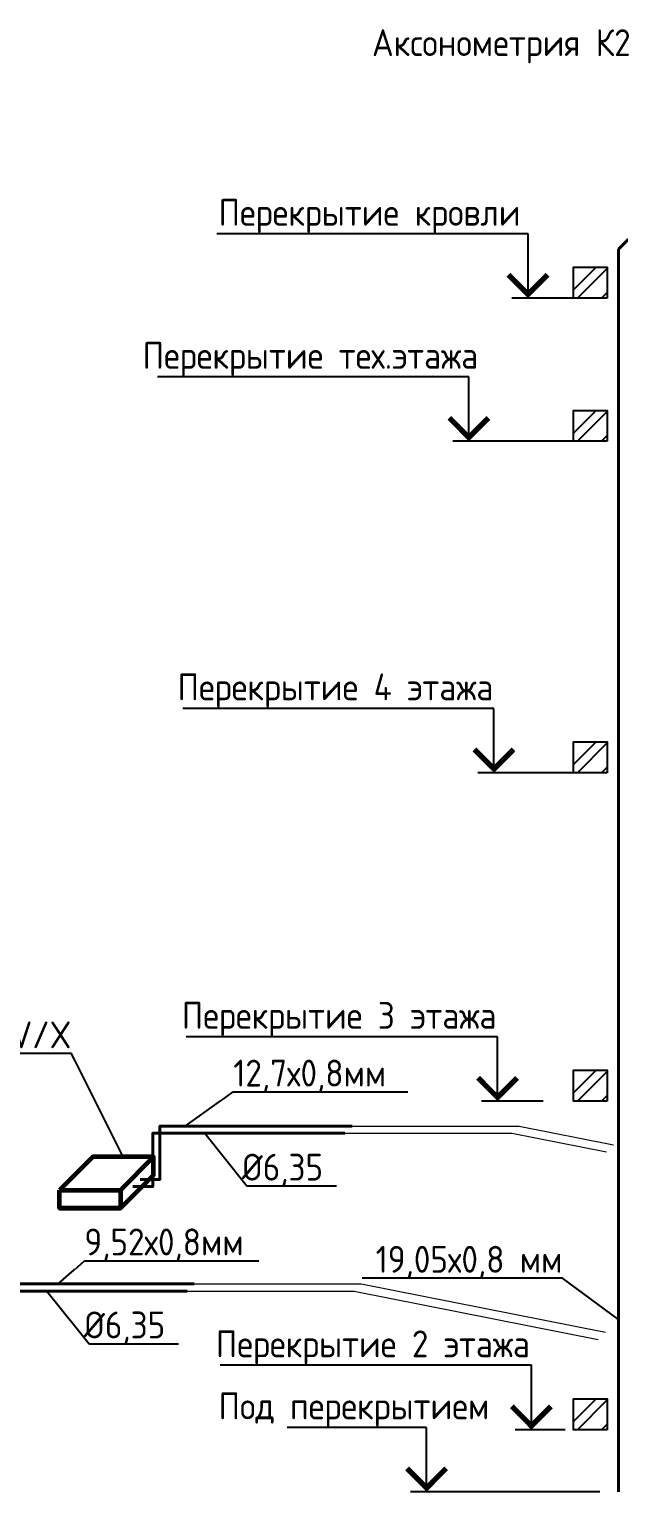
# Model space of a CAD drawing. Header units: millimetres. Extents: x -129048 to 476301, y -5853 to 215316.
# Drawn here: x -35709 to -30218, y 91733 to 105363 of the extents above; entities that cross this region are included whole.
import ezdxf
from ezdxf import colors
from ezdxf.entities.mleader import LeaderData, LeaderLine
from ezdxf.enums import TextEntityAlignment as Align
from ezdxf.math import Vec2, Vec3

# ---------------------------------------------------------------- set-up
doc = ezdxf.new("R2010")
doc.units = ezdxf.units.MM
for name, color, linetype, lineweight in [('0_АР', 8, 'Continuous', 20), ('GAZLAITER', 1, 'Continuous', 40), ('Кондеи', 6, 'Continuous', 60)]:
    doc.layers.add(name, color=color, linetype=linetype, lineweight=lineweight)
doc.styles.add('PIK', font='isocpeur.ttf', dxfattribs={"width": 0.9, "height": 250})
doc.styles.add('TRAJECTORY_TEXT_STYLE', font='simplex.shx', dxfattribs={"width": 0.65})

# ---------------------------------------------------------------- blocks, each defined once
blk = doc.blocks.new('*U3179')
at = {"color": 0, "linetype": 'ByBlock', "lineweight": -2}
for p, q in [((0, 6), (13, 6)), ((-16.14, 0), (0, 0))]:
    blk.add_line(p, q, dxfattribs=at)
at = {"color": 0, "linetype": 'ByBlock', "lineweight": -2, "ltscale": 100}
blk.add_line((-1.5, 0), (1.5, 0), dxfattribs=at)
blk.add_lwpolyline([(0, 0), (0, 6)], dxfattribs=at)
at = {"color": 0, "linetype": 'ByBlock', "lineweight": -2, "ltscale": 100, "const_width": 0.5}
blk.add_lwpolyline([(1.82, 2.18), (0, 0.35), (-1.82, 2.18)], dxfattribs=at)
at = {"linetype": 'ByBlock', "lineweight": -2, "ltscale": 100, "style": 'TRAJECTORY_TEXT_STYLE', "width": 0.65}
blk.add_attdef('Отм.', text='', height=3.5, dxfattribs=at).set_placement((6.5, 6), align=Align.BOTTOM_CENTER)
at = {"color": 0, "linetype": 'ByBlock', "lineweight": -2, "ltscale": 100, "style": 'TRAJECTORY_TEXT_STYLE', "width": 0.65}
blk.add_attdef('Прим.', text='', height=3.5, dxfattribs=at).set_placement((9.57, 4.8), align=Align.TOP_CENTER)
blk = doc.blocks.new('*U3206')
at = {"color": 0, "linetype": 'ByBlock', "lineweight": -2}
for p, q in [((0, 6), (29, 6)), ((-3.15, 0), (0, 0))]:
    blk.add_line(p, q, dxfattribs=at)
at = {"color": 0, "linetype": 'ByBlock', "lineweight": -2, "ltscale": 100}
blk.add_line((-1.5, 0), (1.5, 0), dxfattribs=at)
blk.add_lwpolyline([(0, 0), (0, 6)], dxfattribs=at)
at = {"color": 0, "linetype": 'ByBlock', "lineweight": -2, "ltscale": 100, "const_width": 0.5}
blk.add_lwpolyline([(1.82, 2.18), (0, 0.35), (-1.82, 2.18)], dxfattribs=at)
at = {"linetype": 'ByBlock', "lineweight": -2, "ltscale": 100, "style": 'TRAJECTORY_TEXT_STYLE', "width": 0.65}
blk.add_attdef('Отм.', text='', height=3.5, dxfattribs=at).set_placement((14.5, 6), align=Align.BOTTOM_CENTER)
at = {"color": 0, "linetype": 'ByBlock', "lineweight": -2, "ltscale": 100, "style": 'TRAJECTORY_TEXT_STYLE', "width": 0.65}
blk.add_attdef('Прим.', text='', height=3.5, dxfattribs=at).set_placement((17.57, 4.8), align=Align.TOP_CENTER)
blk = doc.blocks.new('*U3180')
at = {"color": 0, "linetype": 'ByBlock', "lineweight": -2}
for p, q in [((0, 6), (29, 6)), ((-4.24, 0), (0, 0))]:
    blk.add_line(p, q, dxfattribs=at)
at = {"color": 0, "linetype": 'ByBlock', "lineweight": -2, "ltscale": 100}
blk.add_line((-1.5, 0), (1.5, 0), dxfattribs=at)
blk.add_lwpolyline([(0, 0), (0, 6)], dxfattribs=at)
at = {"color": 0, "linetype": 'ByBlock', "lineweight": -2, "ltscale": 100, "const_width": 0.5}
blk.add_lwpolyline([(1.82, 2.18), (0, 0.35), (-1.82, 2.18)], dxfattribs=at)
at = {"linetype": 'ByBlock', "lineweight": -2, "ltscale": 100, "style": 'TRAJECTORY_TEXT_STYLE', "width": 0.65}
blk.add_attdef('Отм.', text='', height=3.5, dxfattribs=at).set_placement((14.5, 6), align=Align.BOTTOM_CENTER)
at = {"color": 0, "linetype": 'ByBlock', "lineweight": -2, "ltscale": 100, "style": 'TRAJECTORY_TEXT_STYLE', "width": 0.65}
blk.add_attdef('Прим.', text='', height=3.5, dxfattribs=at).set_placement((17.57, 4.8), align=Align.TOP_CENTER)
blk = doc.blocks.new('*U3192')
at = {"color": 0, "linetype": 'ByBlock', "lineweight": -2}
for p, q in [((0, 6), (29, 6)), ((-7.41, 0), (0, 0))]:
    blk.add_line(p, q, dxfattribs=at)
at = {"color": 0, "linetype": 'ByBlock', "lineweight": -2, "ltscale": 100}
blk.add_line((-1.5, 0), (1.5, 0), dxfattribs=at)
blk.add_lwpolyline([(0, 0), (0, 6)], dxfattribs=at)
at = {"color": 0, "linetype": 'ByBlock', "lineweight": -2, "ltscale": 100, "const_width": 0.5}
blk.add_lwpolyline([(1.82, 2.18), (0, 0.35), (-1.82, 2.18)], dxfattribs=at)
at = {"linetype": 'ByBlock', "lineweight": -2, "ltscale": 100, "style": 'TRAJECTORY_TEXT_STYLE', "width": 0.65}
blk.add_attdef('Отм.', text='', height=3.5, dxfattribs=at).set_placement((14.5, 6), align=Align.BOTTOM_CENTER)
at = {"color": 0, "linetype": 'ByBlock', "lineweight": -2, "ltscale": 100, "style": 'TRAJECTORY_TEXT_STYLE', "width": 0.65}
blk.add_attdef('Прим.', text='', height=3.5, dxfattribs=at).set_placement((17.57, 4.8), align=Align.TOP_CENTER)
blk = doc.blocks.new('*U3181')
at = {"color": 0, "linetype": 'ByBlock', "lineweight": -2}
for p, q in [((0, 6), (29, 6)), ((-9.75, 0), (0, 0))]:
    blk.add_line(p, q, dxfattribs=at)
at = {"color": 0, "linetype": 'ByBlock', "lineweight": -2, "ltscale": 100}
blk.add_line((-1.5, 0), (1.5, 0), dxfattribs=at)
blk.add_lwpolyline([(0, 0), (0, 6)], dxfattribs=at)
at = {"color": 0, "linetype": 'ByBlock', "lineweight": -2, "ltscale": 100, "const_width": 0.5}
blk.add_lwpolyline([(1.82, 2.18), (0, 0.35), (-1.82, 2.18)], dxfattribs=at)
at = {"linetype": 'ByBlock', "lineweight": -2, "ltscale": 100, "style": 'TRAJECTORY_TEXT_STYLE', "width": 0.65}
blk.add_attdef('Отм.', text='', height=3.5, dxfattribs=at).set_placement((14.5, 6), align=Align.BOTTOM_CENTER)
at = {"color": 0, "linetype": 'ByBlock', "lineweight": -2, "ltscale": 100, "style": 'TRAJECTORY_TEXT_STYLE', "width": 0.65}
blk.add_attdef('Прим.', text='', height=3.5, dxfattribs=at).set_placement((17.57, 4.8), align=Align.TOP_CENTER)

msp = doc.modelspace()

# ---------------------------------------------------------------- hatches: boundary and pattern name
h = msp.add_hatch()
h.set_pattern_fill('ANSI32', color=256, scale=25)
h.set_pattern_definition([(45, (-5930.08, 99017.3), (-168.3798, 168.3798), []), (45, (-5817.83, 99017.3), (-168.3798, 168.3798), [])])
h.paths.add_polyline_path([(-30325.898, 103144.418), (-30638.703, 103144.418), (-30638.703, 102856.445), (-30325.898, 102856.445)])
h.paths.add_polyline_path([(-30044.692, 103144.418), (-30044.692, 102856.445), (-29731.886, 102856.445), (-29731.886, 103144.418)])
h = msp.add_hatch()
h.set_pattern_fill('ANSI32', color=256, scale=25)
h.set_pattern_definition([(45, (-5930.08, 97684.07), (-168.3798, 168.3798), []), (45, (-5817.83, 97684.07), (-168.3798, 168.3798), [])])
h.paths.add_polyline_path([(-30325.898, 101811.2), (-30638.703, 101811.2), (-30638.703, 101523.227), (-30325.898, 101523.227)])
h.paths.add_polyline_path([(-30044.692, 101811.2), (-30044.692, 101523.227), (-29731.886, 101523.227), (-29731.886, 101811.2)])
h = msp.add_hatch()
h.set_pattern_fill('ANSI32', color=256, scale=25)
h.set_pattern_definition([(45, (-5930.08, 94594.6), (-168.3798, 168.3798), []), (45, (-5817.83, 94594.6), (-168.3798, 168.3798), [])])
h.paths.add_polyline_path([(-30325.898, 98721.732), (-30638.703, 98721.732), (-30638.703, 98433.759), (-30325.898, 98433.759)])
h.paths.add_polyline_path([(-30044.692, 98721.732), (-30044.692, 98433.759), (-29731.886, 98433.759), (-29731.886, 98721.732)])
h = msp.add_hatch()
h.set_pattern_fill('ANSI32', color=256, scale=25)
h.set_pattern_definition([(45, (-5930.08, 91533.1), (-168.3798, 168.3798), []), (45, (-5817.83, 91533.1), (-168.3798, 168.3798), [])])
h.paths.add_polyline_path([(-30325.898, 95660.236), (-30638.703, 95660.236), (-30638.703, 95372.263), (-30325.898, 95372.263)])
h.paths.add_polyline_path([(-30044.692, 95660.236), (-30044.692, 95372.263), (-29731.886, 95372.263), (-29731.886, 95660.236)])
h = msp.add_hatch()
h.set_pattern_fill('ANSI32', color=256, scale=25)
h.set_pattern_definition([(45, (-5930.08, 88471.6), (-168.3798, 168.3798), []), (45, (-5817.83, 88471.6), (-168.3798, 168.3798), [])])
h.paths.add_polyline_path([(-30325.898, 92598.74), (-30638.703, 92598.74), (-30638.703, 92310.767), (-30325.898, 92310.767)])
h.paths.add_polyline_path([(-30044.692, 92598.74), (-30044.692, 92310.767), (-29731.886, 92310.767), (-29731.886, 92598.74)])

# ---------------------------------------------------------------- linework, layer by layer
for points in [[(-30325.898, 102856.445), (-30638.703, 102856.445), (-30638.703, 103144.418), (-30325.898, 103144.418)], [(-30325.898, 101523.227), (-30638.703, 101523.227), (-30638.703, 101811.2), (-30325.898, 101811.2)], [(-30325.898, 98433.759), (-30638.703, 98433.759), (-30638.703, 98721.732), (-30325.898, 98721.732)], [(-30325.898, 95372.263), (-30638.703, 95372.263), (-30638.703, 95660.236), (-30325.898, 95660.236)], [(-30325.898, 92310.767), (-30638.703, 92310.767), (-30638.703, 92598.74), (-30325.898, 92598.74)]]:
    msp.add_lwpolyline(points, close=True)
at = {"layer": '0_АР'}
for p, q in [((-31212.247, 95073.663), (-30331.66, 94899.205)), ((-31145.372, 95140.538), (-30264.785, 94966.08))]:
    msp.add_line(p, q, dxfattribs=at)
at = {"layer": 'GAZLAITER'}
for p, q in [((-30218.272, 103311.929), (-30035.115, 103495.086)), ((-30218.272, 91732.546), (-30218.272, 103311.929))]:
    msp.add_line(p, q, dxfattribs=at)
at = {"layer": 'Кондеи'}
msp.add_line((-34550.949, 94682.909), (-34550.949, 94853.271), dxfattribs=at)
msp.add_lwpolyline([(-35426.414, 94544.447), (-34859.773, 94544.447), (-34550.949, 94853.271), (-35117.59, 94853.271)], close=True, dxfattribs=at)

# ---------------------------------------------------------------- block references
ref = msp.add_blockref('*U3180', (-31062.643, 102856.445), dxfattribs=dict(xscale=-100, yscale=100, zscale=100))
ref.add_attrib('Отм.', 'Перекрытие кровли', dxfattribs={"linetype": 'ByBlock', "lineweight": -2, "ltscale": 100, "height": 250, "style": 'PIK', "width": 0.9}).set_placement((-32539.234, 103456.445), align=Align.BOTTOM_CENTER)
ref = msp.add_blockref('*U3181', (-31613.263, 101523.227), dxfattribs=dict(xscale=-100, yscale=100, zscale=100))
ref.add_attrib('Отм.', 'Перекрытие тех.этажа', dxfattribs={"linetype": 'ByBlock', "lineweight": -2, "ltscale": 100, "height": 250, "style": 'PIK', "width": 0.9}).set_placement((-33089.854, 102123.227), align=Align.BOTTOM_CENTER)
ref = msp.add_blockref('*U3192', (-31379.7, 98433.759), dxfattribs=dict(xscale=-100, yscale=100, zscale=100))
ref.add_attrib('Отм.', 'Перекрытие 4 этажа', dxfattribs={"linetype": 'ByBlock', "lineweight": -2, "ltscale": 100, "height": 250, "style": 'PIK', "width": 0.9}).set_placement((-32856.291, 99033.759), align=Align.BOTTOM_CENTER)
ref = msp.add_blockref('*U3180', (-31345.995, 95372.263), dxfattribs=dict(xscale=-100, yscale=100, zscale=100))
ref.add_attrib('Отм.', 'Перекрытие 3 этажа', dxfattribs={"linetype": 'ByBlock', "lineweight": -2, "ltscale": 100, "height": 250, "style": 'PIK', "width": 0.9}).set_placement((-32822.586, 95972.263), align=Align.BOTTOM_CENTER)
ref = msp.add_blockref('*U3206', (-31031.121, 92310.767), dxfattribs=dict(xscale=-100, yscale=100, zscale=100))
ref.add_attrib('Отм.', 'Перекрытие 2 этажа', dxfattribs={"linetype": 'ByBlock', "lineweight": -2, "ltscale": 100, "height": 250, "style": 'PIK', "width": 0.9}).set_placement((-32507.711, 92910.767), align=Align.BOTTOM_CENTER)
ref = msp.add_blockref('*U3179', (-32007.643, 91732.546), dxfattribs=dict(xscale=-100, yscale=100, zscale=100))
ref.add_attrib('Отм.', 'Под перекрытием', dxfattribs={"linetype": 'ByBlock', "lineweight": -2, "ltscale": 100, "height": 250, "style": 'PIK', "width": 0.9}).set_placement((-32684.234, 92332.546), align=Align.BOTTOM_CENTER)

# ---------------------------------------------------------------- texts
at = {"insert": (-32516.465, 105363.051), "char_height": 250, "attachment_point": 1, "style": 'PIK'}
msp.add_mtext_dynamic_manual_height_columns('Аксонометрия К2', width=6845.94178, gutter_width=1250, heights=[0], dxfattribs=at)

# ---------------------------------------------------------------- leaders
at = {"layer": 'GAZLAITER', "color": 18, "lineweight": 25, "ltscale": 10, "true_color": 0x000000}
ml = msp.add_multileader_mtext('Standard', dxfattribs=at)
ml.set_content('{\\C256;\\c0;%%C6,35}', color=1, style='PIK')
ml.set_leader_properties()
ml.build(insert=Vec2(0, 0))
ml.multileader.update_dxf_attribs({"text_left_attachment_type": 6, "text_right_attachment_type": 6, "dogleg_length": 0.36, "arrow_head_size": 0.18})
ctx = ml.context
ctx.base_point, ctx.char_height, ctx.arrow_head_size, ctx.landing_gap_size, ctx.plane_origin = Vec3(-33680.425, 94582.765), 250, 0.18, 0.09, Vec3(-35306.001, 95134.562)
ctx.left_attachment, ctx.right_attachment, ctx.text_align_type = 6, 6, 2
notes = []
notes.append((ctx, [(0, (1, 1, 0), (-33680.785, 94582.765), (1, 0), 0.36, [(0, [(-34074.727, 95073.663)], 0, [])])]))
ctx.mtext.insert, ctx.mtext.alignment, ctx.mtext.flow_direction = Vec3(-32971.585, 94882.765), 3, 5
ctx.mtext.has_bg_fill, ctx.mtext.bg_color, ctx.mtext.bg_scale_factor, ctx.mtext.bg_transparency, ctx.mtext.use_window_bg_color = 1, -1027028792, 1.5, 0, 1
ml = msp.add_multileader_mtext('Standard', dxfattribs=at)
ml.set_content('{\\C256;\\c0;%%C6,35}', color=1, style='PIK')
ml.set_leader_properties()
ml.build(insert=Vec2(0, 0))
ml.multileader.update_dxf_attribs({"text_left_attachment_type": 6, "text_right_attachment_type": 6, "dogleg_length": 0.36, "arrow_head_size": 0.18})
ctx = ml.context
ctx.base_point, ctx.char_height, ctx.arrow_head_size, ctx.landing_gap_size, ctx.plane_origin = Vec3(-35151.128, 93112.062), 250, 0.18, 0.09, Vec3(-36776.704, 93663.858)
ctx.left_attachment, ctx.right_attachment, ctx.text_align_type = 6, 6, 2
notes.append((ctx, [(0, (1, 1, 0), (-35151.488, 93112.062), (1, 0), 0.36, [(0, [(-35545.43, 93602.96)], 0, [])])]))
ctx.mtext.insert, ctx.mtext.alignment, ctx.mtext.flow_direction = Vec3(-34442.288, 93412.062), 3, 5
ctx.mtext.has_bg_fill, ctx.mtext.bg_color, ctx.mtext.bg_scale_factor, ctx.mtext.bg_transparency, ctx.mtext.use_window_bg_color = 1, -1027028792, 1.5, 0, 1
for ctx, leaders in notes:
    for number, flags, end, landing, length, lines in leaders:
        leader = LeaderData()
        leader.index, (leader.has_last_leader_line, leader.has_dogleg_vector, leader.attachment_direction) = number, flags
        leader.last_leader_point, leader.dogleg_vector, leader.dogleg_length = Vec3(end), Vec3(landing), length
        for number, points, colour, breaks in lines:
            line = LeaderLine()
            line.index, line.vertices, line.color, line.breaks = number, Vec3.list(points), colors.encode_raw_color(colour), breaks
            leader.lines.append(line)
        ctx.leaders.append(leader)

# ---------------------------------------------------------------- next in the draw order: linework, layer by layer
at = {"layer": 'GAZLAITER', "color": 5, "lineweight": 40, "ltscale": 10}
msp.add_lwpolyline([(-34742.737, 94576.302), (-34558.171, 94576.302), (-34558.171, 95073.663), (-32768.151, 95073.663)], dxfattribs=at)
at = {"layer": 'GAZLAITER', "lineweight": 40, "ltscale": 10}
msp.add_lwpolyline([(-34675.861, 94643.178), (-34491.296, 94643.178), (-34491.296, 95140.538), (-32701.275, 95140.538)], dxfattribs=at)

# ---------------------------------------------------------------- next in the draw order: leaders
at = {"layer": 'GAZLAITER', "color": 18, "lineweight": 25, "ltscale": 10, "true_color": 0x000000}
ml = msp.add_multileader_mtext('Standard', dxfattribs=at)
ml.set_content('9,52х0,8мм', color=(0, 0, 0), style='PIK')
ml.set_leader_properties()
ml.build(insert=Vec2(0, 0))
ml.multileader.update_dxf_attribs({"text_left_attachment_type": 6, "text_right_attachment_type": 6, "dogleg_length": 0.36, "arrow_head_size": 0.18})
ctx = ml.context
ctx.base_point, ctx.char_height, ctx.arrow_head_size, ctx.landing_gap_size, ctx.plane_origin = Vec3(-35195.333, 93885.836), 250, 0.18, 0.09, Vec3(-38215.816, 94940.585)
ctx.left_attachment, ctx.right_attachment = 6, 6
notes = []
notes.append((ctx, [(0, (1, 1, 0), (-35195.693, 93885.836), (1, 0), 0.36, [(0, [(-35441.059, 93669.835)], 0, [])])]))
ctx.mtext.insert, ctx.mtext.flow_direction = Vec3(-35195.243, 94185.836), 5
ctx.mtext.has_bg_fill, ctx.mtext.bg_color, ctx.mtext.bg_scale_factor, ctx.mtext.bg_transparency, ctx.mtext.use_window_bg_color = 1, -1027028792, 1.5, 0, 1
ml = msp.add_multileader_mtext('Standard', dxfattribs=at)
ml.set_content('19,05х0,8 мм', color=(0, 0, 0), style='PIK')
ml.set_leader_properties()
ml.build(insert=Vec2(0, 0))
ml.multileader.update_dxf_attribs({"text_left_attachment_type": 6, "text_right_attachment_type": 6, "dogleg_length": 0.36, "arrow_head_size": 0.18})
ctx = ml.context
ctx.base_point, ctx.char_height, ctx.arrow_head_size, ctx.landing_gap_size, ctx.plane_origin = Vec3(-32406.904, 93723.969), 250, 0.18, 0.09, Vec3(-30595.981, 93338.97)
ctx.left_attachment, ctx.right_attachment, ctx.text_align_type = 6, 6, 2
notes.append((ctx, [(0, (1, 1, 0), (-30741.364, 93723.969), (-1, 0), 0.36, [(0, [(-30218.272, 93338.97)], 0, [])])]))
ctx.mtext.insert, ctx.mtext.alignment, ctx.mtext.flow_direction = Vec3(-30741.814, 94023.969), 3, 5
ctx.mtext.has_bg_fill, ctx.mtext.bg_color, ctx.mtext.bg_scale_factor, ctx.mtext.bg_transparency, ctx.mtext.use_window_bg_color = 1, -1027028792, 1.5, 0, 1
at = {"layer": 'Кондеи', "color": 18, "lineweight": 25, "ltscale": 10, "true_color": 0x000000}
ml = msp.add_multileader_mtext('Standard', dxfattribs=at)
ml.set_content('ND-ISR-36C-V/X', color=(0, 0, 0), style='PIK')
ml.set_leader_properties()
ml.build(insert=Vec2(0, 0))
ml.multileader.update_dxf_attribs({"text_left_attachment_type": 6, "text_right_attachment_type": 6, "dogleg_length": 0.36, "arrow_head_size": 0.18})
ctx = ml.context
ctx.base_point, ctx.char_height, ctx.arrow_head_size, ctx.landing_gap_size, ctx.plane_origin = Vec3(-37566.674, 95816.09), 250, 0.18, 0.09, Vec3(-39778.903, 96226.643)
ctx.left_attachment, ctx.right_attachment, ctx.text_align_type = 6, 6, 2
notes.append((ctx, [(1, (1, 1, 0), (-35316.134, 95816.09), (-1, 0), 0.36, [(0, [(-34834.269, 94853.271)], 0, [])])]))
ctx.mtext.insert, ctx.mtext.width, ctx.mtext.alignment, ctx.mtext.flow_direction = Vec3(-35316.584, 96116.09), 1828.66846, 3, 5
ctx.mtext.has_bg_fill, ctx.mtext.bg_color, ctx.mtext.bg_scale_factor, ctx.mtext.bg_transparency, ctx.mtext.use_window_bg_color = 1, -1027028792, 1.5, 0, 1
for ctx, leaders in notes:
    for number, flags, end, landing, length, lines in leaders:
        leader = LeaderData()
        leader.index, (leader.has_last_leader_line, leader.has_dogleg_vector, leader.attachment_direction) = number, flags
        leader.last_leader_point, leader.dogleg_vector, leader.dogleg_length = Vec3(end), Vec3(landing), length
        for number, points, colour, breaks in lines:
            line = LeaderLine()
            line.index, line.vertices, line.color, line.breaks = number, Vec3.list(points), colors.encode_raw_color(colour), breaks
            leader.lines.append(line)
        ctx.leaders.append(leader)

# ---------------------------------------------------------------- next in the draw order: linework, layer by layer
at = {"layer": '0_АР'}
for p, q in [((-34171.979, 93669.835), (-32616.075, 93669.835)), ((-32616.075, 93669.835), (-30342.266, 93219.357)), ((-34238.854, 93602.96), (-32682.95, 93602.96)), ((-32682.95, 93602.96), (-30409.141, 93152.482))]:
    msp.add_line(p, q, dxfattribs=at)
at = {"layer": 'GAZLAITER', "lineweight": 40, "ltscale": 10}
msp.add_lwpolyline([(-36146.565, 93172.474), (-35961.999, 93172.474), (-35961.999, 93669.835), (-34171.979, 93669.835)], dxfattribs=at)
at = {"layer": 'GAZLAITER', "color": 5, "lineweight": 40, "ltscale": 10}
msp.add_lwpolyline([(-36213.44, 93105.599), (-36028.874, 93105.599), (-36028.874, 93602.96), (-34238.854, 93602.96)], dxfattribs=at)
at = {"layer": 'Кондеи'}
for points in [[(-35426.414, 94374.084), (-34859.773, 94374.084), (-34550.949, 94682.909), (-34859.773, 94374.084)], [(-35426.414, 94544.447), (-34859.773, 94544.447), (-34859.773, 94374.084), (-35426.414, 94374.084)]]:
    msp.add_lwpolyline(points, close=True, dxfattribs=at)

# ---------------------------------------------------------------- next in the draw order: leaders
at = {"layer": 'GAZLAITER', "color": 18, "lineweight": 25, "ltscale": 10, "true_color": 0x000000}
ml = msp.add_multileader_mtext('Standard', dxfattribs=at)
ml.set_content('12,7х0,8мм', color=(0, 0, 0), style='PIK')
ml.set_leader_properties()
ml.build(insert=Vec2(0, 0))
ml.multileader.update_dxf_attribs({"text_left_attachment_type": 6, "text_right_attachment_type": 6, "dogleg_length": 0.36, "arrow_head_size": 0.18})
ctx = ml.context
ctx.base_point, ctx.char_height, ctx.arrow_head_size, ctx.landing_gap_size, ctx.plane_origin = Vec3(-33808.294, 95459.408), 250, 0.18, 0.09, Vec3(-33961.385, 96303.519)
ctx.left_attachment, ctx.right_attachment = 6, 6
notes = []
notes.append((ctx, [(0, (1, 1, 0), (-33808.654, 95459.408), (1, 0), 0.36, [(0, [(-34256.473, 95140.538)], 0, [])])]))
ctx.mtext.insert, ctx.mtext.flow_direction = Vec3(-33808.204, 95759.408), 5
ctx.mtext.has_bg_fill, ctx.mtext.bg_color, ctx.mtext.bg_scale_factor, ctx.mtext.bg_transparency, ctx.mtext.use_window_bg_color = 1, -1027028792, 1.5, 0, 1
for ctx, leaders in notes:
    for number, flags, end, landing, length, lines in leaders:
        leader = LeaderData()
        leader.index, (leader.has_last_leader_line, leader.has_dogleg_vector, leader.attachment_direction) = number, flags
        leader.last_leader_point, leader.dogleg_vector, leader.dogleg_length = Vec3(end), Vec3(landing), length
        for number, points, colour, breaks in lines:
            line = LeaderLine()
            line.index, line.vertices, line.color, line.breaks = number, Vec3.list(points), colors.encode_raw_color(colour), breaks
            leader.lines.append(line)
        ctx.leaders.append(leader)

# ---------------------------------------------------------------- next in the draw order: linework, layer by layer
at = {"layer": '0_АР'}
for p, q in [((-32768.151, 95073.663), (-31212.247, 95073.663)), ((-32701.275, 95140.538), (-31145.372, 95140.538))]:
    msp.add_line(p, q, dxfattribs=at)

doc.saveas('drawing.dxf')
